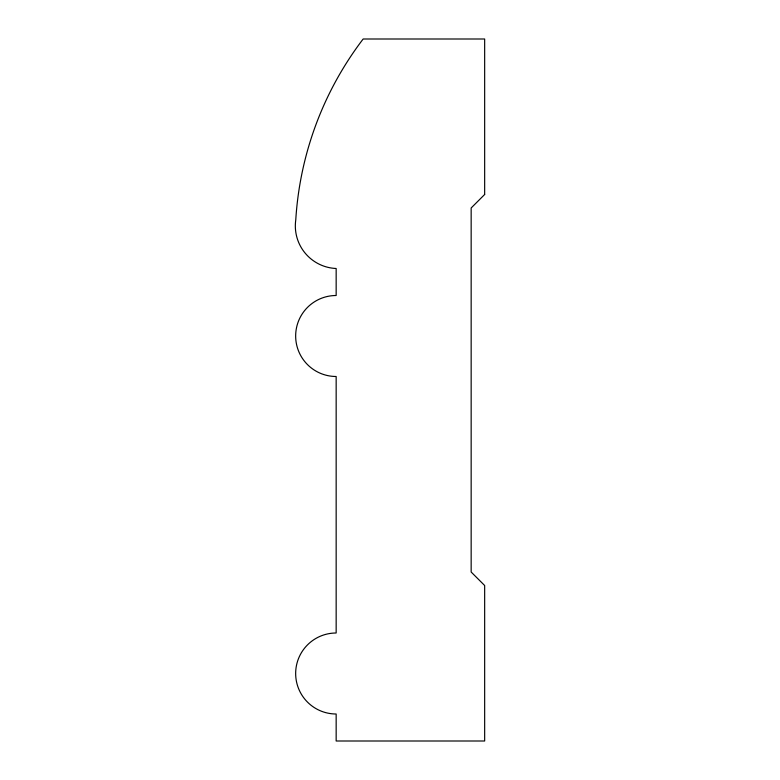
<?xml version="1.0" encoding="UTF-8"?>
<svg xmlns="http://www.w3.org/2000/svg" width="780" height="780" viewBox="0 0 780 780"><rect width="100%" height="100%" fill="white"/><g stroke="black" fill="none" stroke-linecap="round" stroke-linejoin="round"><path stroke-width="1.17" d="M484.663 194.483L471.159 207.977L471.159 572.023L484.663 585.517L484.663 741L336.16 741L336.16 714.002A40.502 40.502 0 0 1 295.659 673.501A40.502 40.502 0 0 1 336.16 632.999L336.16 376.496A40.502 40.502 0 0 1 295.659 336.005A40.502 40.502 0 0 1 336.16 295.503L336.16 268.495A42.598 42.598 0 0 1 295.776 219.814A331.793 331.793 0 0 1 363.158 39L484.663 39L484.663 194.483"/></g></svg>
